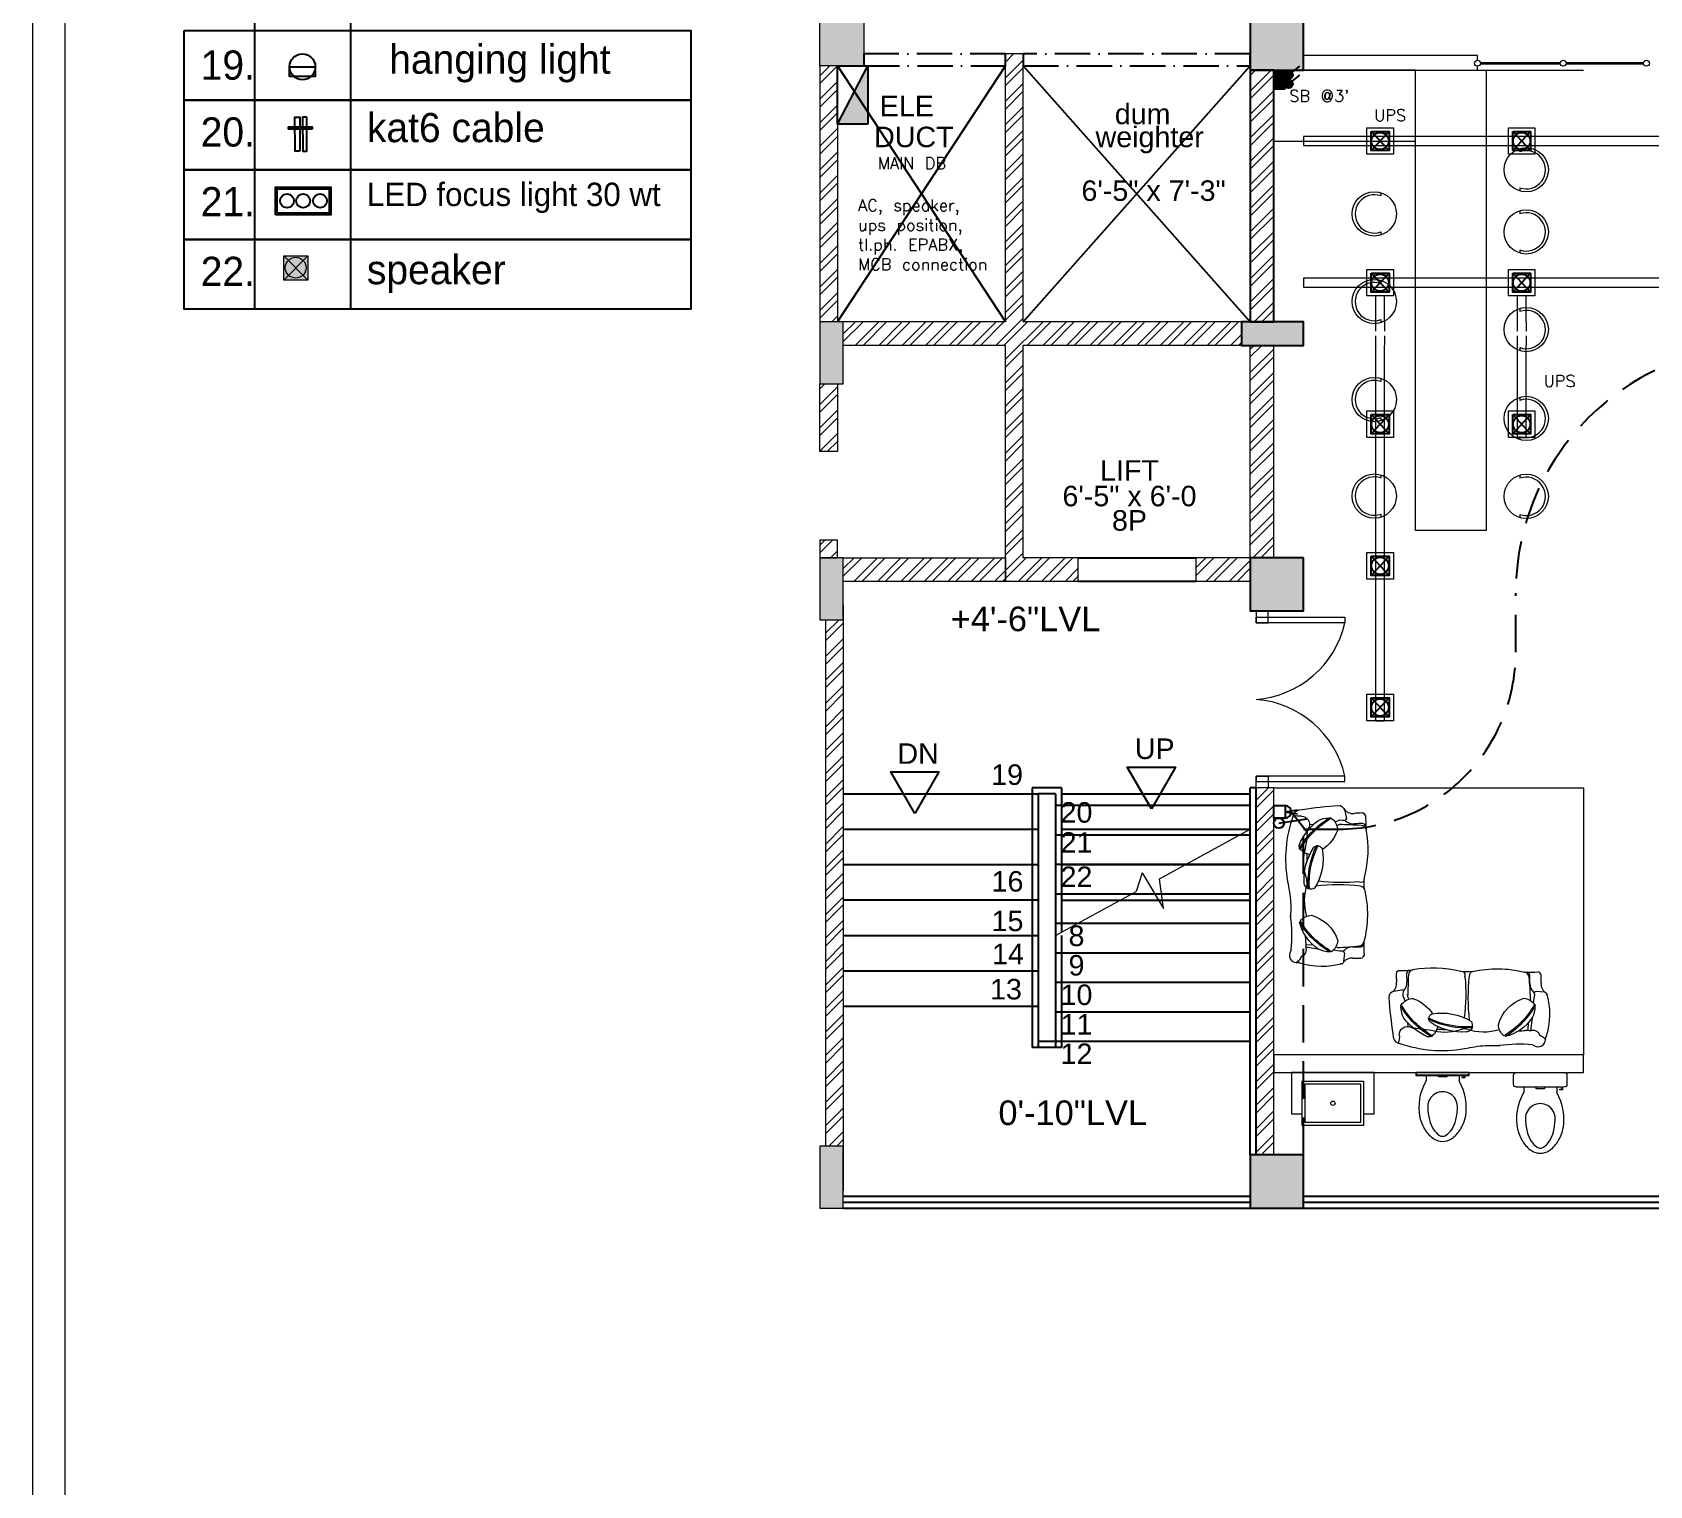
# Model space of a CAD drawing. Header units: inches. Extents: x 111501 to 134888, y 46021 to 52102.
# Drawn here: x 113677 to 114225, y 46540 to 47033 of the extents above; entities that cross this region are included whole.
import ezdxf
from ezdxf.enums import TextEntityAlignment as Align

# ---------------------------------------------------------------- set-up
doc = ezdxf.new("R2010")
doc.units = ezdxf.units.IN
doc.header["$MEASUREMENT"] = 0
for name, pattern in [('ACAD_ISO10W100', [18, 12, -3, 0, -3]), ('DASHED', [19.05, 12.7, -6.35]), ('HIDDEN2', [4.7625, 3.175, -1.5875])]:
    doc.linetypes.add(name, pattern=pattern)
for name, color, linetype in [('10', 1, 'Continuous'), ('D', 251, 'Continuous'), ('electrical layout', 250, 'Continuous'), ('electrical planing', 251, 'Continuous'), ('false ceiling', 5, 'Continuous'), ('H', 9, 'Continuous'), ('RO', 7, 'Continuous'), ('staircase', 6, 'Continuous')]:
    doc.layers.add(name, color=color, linetype=linetype)
for name, color, linetype, lineweight in [('ceiling light', 5, 'Continuous', 5), ('column', 252, 'Continuous', 9), ('DOOR', 1, 'Continuous', 0), ('FURNITURE', 14, 'Continuous', 18), ('SHEET', 7, 'Continuous', 30), ('text1', 7, 'Continuous', 0), ('wall', 7, 'Continuous', 9)]:
    doc.layers.add(name, color=color, linetype=linetype, lineweight=lineweight)
doc.styles.add('A', font='arial.ttf')
doc.styles.get("Standard").update_dxf_attribs({"font": 'txt.shx', "height": 6})
pattern_1 = [(45, (15065.448, 38.135), (-3.97747564, 3.97747564), []), (45, (15068.0994, 38.135), (-3.97747564, 3.97747564), [])]

# ---------------------------------------------------------------- blocks, each defined once
blk = doc.blocks.new('so')
at = {"layer": 'FURNITURE'}
for p, q in [((93752.34, 46905.16), (93752.51, 46906.52)), ((93762.11, 46903.43), (93757.75, 46902.84)), ((93769.43, 46904.14), (93767.18, 46903.8)), ((93769.7, 46908.55), (93770.47, 46908.35)), ((93770.77, 46907.56), (93771.08, 46904.87)), ((93760.52, 46902.13), (93757.93, 46901.98)), ((93768.58, 46902.89), (93768.03, 46902.73)), ((93758.31, 46881.28), (93758.24, 46879.86)), ((93759.31, 46862.37), (93758.99, 46862.39)), ((93760.5, 46861.17), (93759.13, 46861.32)), ((93769.27, 46859.7), (93767.77, 46860.37)), ((93769.29, 46861.22), (93768.4, 46861.65)), ((93753.59, 46857.91), (93753.48, 46858.34)), ((93769.77, 46854.9), (93769.47, 46854.89)), ((93771.08, 46856.49), (93771.61, 46859.22)), ((93776, 46857.32), (93774.86, 46857.39)), ((93777.45, 46857.47), (93777.04, 46857.3)), ((93777.89, 46857.84), (93777.45, 46857.47))]:
    blk.add_line(p, q, dxfattribs=at)
for centre, radius, start, end in [((93763.41, 46883.52), 25.81, 74.1393, 107.6386), ((93752.46, 46904.62), 4.07, 18.4048, 56.0401), ((93754.78, 46907.41), 0.592, 8.8705, 94.0542), ((93780.54, 46879.15), 29.07, 119.8296, 148.5746), ((93770.84, 46890.55), 15.56, 124.1523, 166.0404), ((93780.63, 46879.22), 28.66, 119.184, 149.2689), ((93755.74, 46903.77), 2.22, 335.1345, 74.7005), ((93765.94, 46896.04), 8.32, 88.95, 117.4194), ((93765.76, 46903.7), 0.425, 39.9333, 118.7173), ((93766.29, 46903.99), 0.425, 39.9333, 118.7173), ((93763.54, 46900.06), 5.23, 5.8481, 53.1687), ((93769.92, 46901.55), 2.64, 74.0148, 100.6563), ((93755.09, 46901.83), 2.85, 350.2141, 20.7648), ((93756.37, 46904.5), 12.96, 285.2491, 342.4773), ((93759.97, 46897.06), 5.07, 219.4617, 267.8877), ((93759.56, 46880.94), 2.28, 111.7738, 176.8067), ((93787.71, 46881), 29.07, 175.9325, 205.5687), ((93759.48, 46879.97), 3.18, 64.5085, 103.8842), ((93787.69, 46881.11), 28.66, 175.9605, 206.263), ((93744.39, 46872.73), 19.32, 350.1279, 31.5529), ((93777.5, 46879.99), 20.24, 176.5091, 212.6661), ((93759.92, 46866.36), 5.07, 98.3846, 139.5125), ((93679.26, 46871.47), 79.79, 359.9178, 0.1427), ((93757.39, 46868.51), 1.77, 156.9035, 196.4041), ((93774.12, 46875.91), 20.07, 203.2376, 232.6739), ((93756.02, 46869.34), 0.305, 93.719, 203.897), ((93780.82, 46883.9), 29.07, 210.3996, 239.1446), ((93780.9, 46883.82), 28.66, 209.7053, 239.7902), ((93761.85, 46870.2), 1.77, 219.5642, 259.0648), ((93761.77, 46868.6), 0.305, 212.0713, 322.2493), ((93761.83, 46870.19), 1.77, 275.2559, 334.0143), ((93755.99, 46858.63), 13.37, 20.038, 55.9443), ((93756.27, 46861.23), 2.87, 271.8187, 21.7343), ((93765.91, 46867.27), 8.32, 241.5549, 270.0243), ((93763.43, 46863.29), 5.23, 305.8056, 353.1262), ((93764.3, 46862.3), 4.34, 4.7503, 12.2324), ((93769.85, 46864.16), 4.5, 262.578, 288.7751), ((93755.56, 46853.08), 5.35, 81.4491, 112.1737), ((93766.16, 46859.33), 0.425, 240.2569, 319.041)]:
    blk.add_arc(centre, radius, start, end, dxfattribs=at)
at = {"layer": 'FURNITURE', "extrusion": (0, 0, -1)}
for centre, major_axis, ratio, start_param, end_param in [((93757.64, 46904.17), (-5.13, 2.35), 0.618231, 5.500844, 7.184555), ((93689.39, 46899.23), (-63.77, 0.57), 0.909091, 3.056167, 3.251523), ((93773.54, 46909.47), (-3.31, 0.03), 0.909091, 4.616161, 5.890683), ((93767.88, 46905.84), (-3.36, 0.03), 0.909091, 3.452305, 3.740947), ((93773.87, 46910.2), (-0.08, 7.57), 0.730686, 3.178935, 3.779527), ((93775.94, 46852.61), (-59.28, 0.53), 0.909091, 1.527079, 1.573647), ((93776.15, 46905.08), (-1.62, 0.01), 0.909091, 1.838774, 2.80094), ((93890.94, 46901.04), (-113.36, 2.08), 0.701645, 6.254642, 6.313975), ((93921.13, 46888.07), (-163.89, 1.47), 0.909091, 0.062984, 0.077367), ((93759.67, 46900.91), (-1.84, 0.02), 0.909091, 0.073573, 0.254317), ((93764.63, 46809.88), (-102.4, 0.92), 0.909091, 1.601237, 1.67337), ((93775.86, 46848.78), (-59.28, 0.53), 0.909091, 1.527079, 1.573647), ((93775.75, 46900.71), (-1.84, 0.02), 0.909091, 1.671525, 3.054326), ((93776.07, 46901.25), (-1.62, 0.01), 0.909091, 1.838774, 2.80094), ((93921.96, 46889.1), (164.59, 2.24), 0.332533, 3.039374, 3.24171), ((93769.2, 46973.97), (1.09, 92.29), 0.86194, 3.038922, 3.227555), ((93776.1, 46883.74), (-1.41, 1.06), 0.914805, 2.750316, 4.013629), ((94512.72, 46901.52), (761.68, 30.39), 0.237765, 3.06991, 3.193225), ((93776.06, 46879.38), (1.82, 0.64), 0.643947, 4.915204, 6.007097), ((93640.53, 46875.47), (-138.39, 7.62), 0.514907, 2.983139, 3.210922), ((93925.72, 46873.33), (-167.53, 1.5), 0.909091, 6.258896, 6.277374), ((93724.36, 46862.32), (24.04, 24.18), 1, 0.556107, 0.764052), ((93760.41, 46863.29), (-1.84, 0.02), 0.909091, 5.638899, 6.209604), ((93745.95, 47451.69), (-649.87, 5.82), 0.909091, 4.657058, 4.668338), ((93768.59, 46858.41), (-3.26, 0.03), 0.909091, 1.877441, 2.006467), ((93773.86, 46857.98), (-3.31, 0.03), 0.909091, 0.681701, 1.699089), ((93768.37, 46858.41), (-3.36, 0.03), 0.909091, 2.622382, 2.862945), ((93779.28, 46914.66), (-59.28, 0.53), 0.909091, 4.741604, 4.788172), ((93776.49, 46863.15), (-1.84, 0.02), 0.909091, 3.260925, 4.643725), ((93776.7, 46862.24), (-1.62, 0.01), 0.909091, 3.51431, 4.476477), ((93891.41, 46855.42), (-113.27, 4.67), 0.710878, 6.259211, 6.318545), ((93758.3, 46860.31), (4.57, 2.7), 0.675931, 2.302953, 3.269293), ((93792.92, 47096.89), (35.25, 240.83), 0.806916, 3.083864, 3.147073), ((93768.83, 46856.9), (-2.29, 0.02), 0.909091, 3.32703, 4.655766), ((93773.74, 46854.45), (-3.31, 0.03), 0.909091, 0.424568, 1.699089), ((93779.16, 46911.13), (-59.28, 0.53), 0.909091, 4.741604, 4.788172), ((93776.58, 46858.71), (-1.62, 0.01), 0.909091, 3.51431, 4.476477)]:
    blk.add_ellipse(centre, major_axis=major_axis, ratio=ratio, start_param=start_param, end_param=end_param, dxfattribs=at)
at = {"layer": 'FURNITURE'}
for centre, major_axis, ratio, start_param, end_param in [((93640.44, 46884.08), (138.21, 10.34), 0.51003, 6.125714, 6.37511), ((93806.28, 46882.06), (28.59, 1.59), 0.753441, 3.013769, 3.201526), ((93774.94, 46873.78), (12.53, 12.6), 1, 2.00439, 2.558399), ((93770.96, 46788.62), (-3.01, 92.25), 0.86194, 6.180515, 6.356807)]:
    blk.add_ellipse(centre, major_axis=major_axis, ratio=ratio, start_param=start_param, end_param=end_param, dxfattribs=at)
blk.add_open_spline([(93751.68, 46880.48), (93752.13, 46882.86), (93752.89, 46886.84), (93752.75, 46890.88), (93752.7, 46892.51)], degree=3, knots=[0, 0, 0, 0, 10.027834, 16.763705, 16.763705, 16.763705, 16.763705], dxfattribs=at)
blk = doc.blocks.new('A$C2699740B')
at = {"layer": 'FURNITURE'}
for p, q in [((1, 17.05), (1, 1)), ((1, 14.62), (2.86, 14.62)), ((1, 3.43), (2.86, 3.43))]:
    blk.add_line(p, q, dxfattribs=at)
at = {"layer": 'FURNITURE', "linetype": 'Continuous'}
for p, q in [((1, 10.45), (1.54, 10.45)), ((1.54, 7.61), (1, 7.61)), ((1.54, 10.45), (1.54, 7.61))]:
    blk.add_line(p, q, dxfattribs=at)
at = {"layer": 'FURNITURE'}
blk.add_lwpolyline([(0, 0), (1.02, 0), (1.02, 18.06), (0, 18.06)], close=True, dxfattribs=at)
at = {"layer": 'FURNITURE', "linetype": 'Continuous'}
for points in [[(1.53, 16.58), (1, 16.58), (1, 16.35), (1.53, 16.35)], [(1.53, 16.58), (1.87, 16.58), (1.87, 15.63), (1.65, 15.63)], [(1.53, 16.26), (1.53, 16.35)]]:
    blk.add_lwpolyline(points, dxfattribs=at)
blk.add_arc((-0.37, 15.59), 2.01, 0.8881, 19.3392, dxfattribs=at)
at = {"layer": 'FURNITURE', "extrusion": (0, 0, -1)}
for centre, start_param, end_param in [((0, 17.05), 2.356194, 3.926991), ((0, 1), 3.926991, 5.497787)]:
    blk.add_ellipse(centre, major_axis=(-0.709, -0.709), ratio=1, start_param=start_param, end_param=end_param, dxfattribs=at)
at = {"layer": 'FURNITURE'}
for centre, major_axis, start_param, end_param in [((11.95, -1.19), (-12.9, -12.9), 3.740911, 4.44905), ((11.62, 2.43), (10.46, -10.46), 1.79758, 2.102858), ((11.6, 9.03), (3.56, -3.56), 2.356179, 5.497772), ((11.6, -4), (-12.77, -12.77), 3.673654, 3.926975), ((13.26, 2.43), (-8.08, -8.08), 3.368376, 3.673654), ((15.79, 6.48), (4.7, -4.7), 1.370664, 1.797579), ((14.16, 6.48), (7.07, -7.07), 1.370664, 1.797579), ((18, 9.03), (3.81, -3.81), 0.785384, 1.370663), ((13.26, 15.63), (-8.08, -8.08), 1.038704, 1.343982), ((15.79, 11.57), (-4.7, -4.7), 1.343983, 1.770898), ((14.16, 11.57), (7.07, -7.07), -0.226814, 0.200102), ((19.64, 9.03), (-1.44, -1.44), 2.35618, 2.941459), ((19.64, 9.03), (-1.44, -1.44), 1.7709, 2.356179), ((18, 9.03), (-3.81, -3.81), 1.770899, 2.356178), ((11.91, 19.01), (12.74, -12.74), -1.31209, -0.594747), ((11.6, 22.05), (12.77, -12.77), -0.785413, -0.532092), ((11.62, 15.63), (-10.46, -10.46), 1.038704, 1.343982)]:
    blk.add_ellipse(centre, major_axis=major_axis, ratio=1, start_param=start_param, end_param=end_param, dxfattribs=at)
blk = doc.blocks.new('fgfdg')
at = {"layer": 'FURNITURE'}
for points in [[(9958.2, 25320.5), (9961.82, 25320.5), (9961.82, 25334.5), (9933.82, 25334.5), (9933.82, 25320.5), (9937.44, 25320.5)], [(9937.44, 25316.5), (9937.44, 25331.56), (9958.2, 25331.56), (9958.2, 25316.5), (9937.44, 25316.5), (9937.44, 25316.5)]]:
    blk.add_lwpolyline(points, dxfattribs=at)
blk.add_lwpolyline([(9938.44, 25317.5), (9938.44, 25330.56), (9957.2, 25330.56), (9957.2, 25317.5), (9938.44, 25317.5)], close=True, dxfattribs=at)
blk.add_circle((9947.82, 25324.03), 0.75, dxfattribs=at)
blk = doc.blocks.new('EWC')
at = {"layer": 'FURNITURE'}
for p, q in [((120.336, 285.853), (120.336, 285.929)), ((120.361, 285.954), (120.763, 285.954)), ((120.788, 285.929), (120.788, 285.853)), ((120.763, 285.828), (120.361, 285.828)), ((120.422, 285.828), (120.422, 285.782)), ((120.702, 285.828), (120.702, 285.782))]:
    blk.add_line(p, q, dxfattribs=at)
at = {"layer": 'FURNITURE', "linetype": 'ByBlock'}
blk.add_line((120.367, 285.954), (120.757, 285.954), dxfattribs=at)
at = {"layer": 'FURNITURE', "linetype": 'Continuous'}
for p, q in [((120.527, 285.815), (120.527, 285.828)), ((120.597, 285.815), (120.527, 285.815)), ((120.597, 285.828), (120.597, 285.815))]:
    blk.add_line(p, q, dxfattribs=at)
for points in [[(120.751, 285.815), (120.751, 285.807), (120.727, 285.807), (120.727, 285.812)], [(120.743, 285.815), (120.745, 285.815)], [(120.751, 285.815), (120.751, 285.828), (120.745, 285.828), (120.745, 285.815)]]:
    blk.add_lwpolyline(points, dxfattribs=at)
blk.add_arc((120.726, 285.862), 0.0503, 270.8881, 289.3392, dxfattribs=at)
at = {"layer": 'FURNITURE', "extrusion": (0, 0, -1)}
for centre, major_axis, start_param, end_param in [((120.361, 285.929), (-0.0177, -0.0177), 0.785398, 2.356194), ((120.361, 285.853), (-0.0177, 0.0177), 3.926991, 5.497787), ((120.763, 285.929), (-0.0177, -0.0177), 2.356194, 3.926991), ((120.763, 285.853), (-0.0177, 0.0177), 2.356194, 3.926991)]:
    blk.add_ellipse(centre, major_axis=major_axis, ratio=1, start_param=start_param, end_param=end_param, dxfattribs=at)
at = {"layer": 'FURNITURE'}
for centre, major_axis, start_param, end_param in [((120.811, 285.555), (-0.319, -0.319), -1.31209, -0.594747), ((120.307, 285.555), (-0.322, 0.322), 3.740911, 4.44905), ((120.562, 285.563), (-0.0891, -0.0891), 2.356179, 5.497772), ((120.727, 285.563), (-0.261, 0.261), 1.038704, 1.343982), ((120.888, 285.563), (-0.319, -0.319), -0.785413, -0.532092), ((120.727, 285.522), (-0.202, 0.202), 1.038704, 1.343982), ((120.397, 285.522), (-0.202, 0.202), 3.368376, 3.673654), ((120.236, 285.563), (-0.319, 0.319), 3.673654, 3.926975), ((120.397, 285.563), (-0.261, -0.261), 1.79758, 2.102858), ((120.626, 285.499), (-0.177, -0.177), -0.226814, 0.200102), ((120.626, 285.458), (-0.117, 0.117), 1.343983, 1.770898), ((120.562, 285.362), (-0.036, 0.036), 1.7709, 2.356179), ((120.562, 285.362), (-0.036, 0.036), 2.35618, 2.941459), ((120.498, 285.458), (-0.117, -0.117), 1.370664, 1.797579), ((120.498, 285.499), (-0.177, -0.177), 1.370664, 1.797579), ((120.562, 285.403), (-0.0954, 0.0954), 1.770899, 2.356178), ((120.562, 285.403), (-0.0954, -0.0954), 0.785384, 1.370663)]:
    blk.add_ellipse(centre, major_axis=major_axis, ratio=1, start_param=start_param, end_param=end_param, dxfattribs=at)
blk = doc.blocks.new('dgh')
at = {"layer": 'electrical planing', "linetype": 'ByBlock'}
h = blk.add_hatch(color=36, dxfattribs=at)
h.set_gradient(color1=(121, 78, 22), color2=(227, 174, 104), one_color=1, tint=0.65, name='SPHERICAL')
h.paths.add_polyline_path([(-72.26, 1878.91, -1), (-72.26, 1875.82, -1)])
h = blk.add_hatch(color=36, dxfattribs=at)
h.set_gradient(color1=(121, 78, 22), color2=(227, 174, 104), one_color=1, tint=0.65, name='SPHERICAL')
h.paths.add_polyline_path([(-68.91, 1878.91, -1), (-68.91, 1875.82, -1)])
h = blk.add_hatch(color=36, dxfattribs=at)
h.set_gradient(color1=(121, 78, 22), color2=(227, 174, 104), one_color=1, tint=0.65, name='CYLINDER')
h.paths.add_polyline_path([(-74.07, 1871.89), (-74.07, 1875.82), (-66.95, 1875.82), (-66.95, 1871.89)])
at = {"layer": 'electrical planing', "color": 7, "linetype": 'ByBlock'}
for p, q in [((-72.26, 1877.37), (-75.59, 1881.54)), ((-68.91, 1877.37), (-72.24, 1881.54))]:
    blk.add_line(p, q, dxfattribs=at)
blk.add_lwpolyline([(-74.07, 1871.89), (-74.07, 1875.82), (-66.95, 1875.82), (-66.95, 1871.89)], close=True, dxfattribs=at)
for centre in [(-72.26, 1877.37), (-68.91, 1877.37)]:
    blk.add_circle(centre, 1.55, dxfattribs=at)
blk = doc.blocks.new('15 amp')
at = {"color": 6}
for q in [(24132.99, 4855.15), (24133.82, 4855.15)]:
    blk.add_line((24133.41, 4852.4), q, dxfattribs=at)
blk.add_lwpolyline([(24132.02, 4852.4), (24134.79, 4852.4), (24134.79, 4849.94), (24132.02, 4849.94)], close=True, dxfattribs=at)
blk.add_arc((24133.41, 4852.4), 1.38, 0, 180, dxfattribs=at)
blk = doc.blocks.new('kat b cable')
at = {"color": 6}
for points in [[(24134.78, 4883.35), (24132.88, 4883.35), (24132.88, 4883.52), (24134.78, 4883.52)], [(24133.78, 4881.56), (24133.4, 4881.56), (24133.39, 4884.31), (24133.77, 4884.31)], [(24134.34, 4884.29), (24134, 4884.29), (24134.01, 4881.56), (24134.35, 4881.56)]]:
    blk.add_lwpolyline(points, close=True, dxfattribs=at)
blk = doc.blocks.new('speaker')
at = {"layer": 'ceiling light'}
h = blk.add_hatch(color=97, dxfattribs=at)
h.set_gradient(color1=(46, 142, 62), one_color=1, tint=1, name='CURVED')
h.paths.add_polyline_path([(24133.57, 5017.97), (24134.22, 5018.64), (24130.77, 5018.64), (24131.41, 5017.99, -0.41885)])
h = blk.add_hatch(color=97, dxfattribs=at)
h.set_gradient(color1=(46, 142, 62), rotation=90, one_color=1, tint=1, name='INVCURVED')
h.paths.add_polyline_path([(24130.77, 5015.11), (24131.45, 5015.8, -0.210258), (24130.96, 5016.92, -0.199678), (24131.41, 5017.99), (24130.77, 5018.64)])
h = blk.add_hatch(color=233, dxfattribs=at)
h.set_gradient(color1=(219, 123, 161), one_color=1, tint=1, name='SPHERICAL')
h.paths.add_polyline_path([(24133.57, 5017.97, 0.41885), (24131.41, 5017.99), (24132.5, 5016.87)])
h.paths.add_polyline_path([(24131.45, 5015.8), (24132.5, 5016.87), (24131.41, 5017.99, 0.199678), (24130.96, 5016.92, 0.210258)])
h.paths.add_polyline_path([(24132.5, 5016.87), (24133.52, 5015.82, 0.204601), (24133.99, 5016.92, 0.194044), (24133.57, 5017.97)])
h.paths.add_polyline_path([(24133.52, 5015.82), (24132.5, 5016.87), (24131.45, 5015.8, 0.395179)])
h = blk.add_hatch(color=97, dxfattribs=at)
h.set_gradient(color1=(46, 142, 62), rotation=90, one_color=1, tint=1, name='INVCURVED')
h.paths.add_polyline_path([(24134.22, 5018.64), (24133.57, 5017.97, -0.194044), (24133.99, 5016.92, -0.204601), (24133.52, 5015.82), (24134.22, 5015.11)])
h = blk.add_hatch(color=97, dxfattribs=at)
h.set_gradient(color1=(46, 142, 62), one_color=1, tint=1, name='INVCURVED')
h.paths.add_polyline_path([(24134.22, 5015.11), (24133.52, 5015.82, -0.395179), (24131.45, 5015.8), (24130.77, 5015.11)])
at = {"layer": 'ceiling light', "color": 7}
for p, q in [((24130.77, 5018.64), (24134.22, 5015.11)), ((24134.22, 5018.64), (24130.77, 5015.11))]:
    blk.add_line(p, q, dxfattribs=at)
blk.add_lwpolyline([(24130.77, 5018.64), (24134.22, 5018.64), (24134.22, 5015.11), (24130.77, 5015.11)], close=True, dxfattribs=at)
blk.add_circle((24132.47, 5016.92), 1.51, dxfattribs=at)

msp = doc.modelspace()

# ---------------------------------------------------------------- hatches: boundary and pattern name
at = {"layer": 'column'}
h = msp.add_hatch(color=256, dxfattribs=at)
h.paths.add_polyline_path([(113943.75, 47032.79), (113943.75, 47021.79), (113954.75, 47021.79), (113954.75, 47032.79)])
h.paths.add_polyline_path([(113954.75, 47032.79), (113954.75, 47036.79), (113943.75, 47036.79), (113943.75, 47032.79)])
h.paths.add_polyline_path([(113954.75, 47021.79), (113958.75, 47021.79), (113958.75, 47032.79), (113954.75, 47032.79)])
h.paths.add_polyline_path([(113958.75, 47036.79), (113954.75, 47036.79), (113954.75, 47032.79), (113958.75, 47032.79)])
h = msp.add_hatch(color=256, dxfattribs=at)
h.paths.add_polyline_path([(114107.75, 47038.24), (114089.75, 47038.24), (114089.75, 47020.24), (114107.75, 47020.24)])
h.paths.add_polyline_path([(114086.75, 46926.95), (114107.75, 46926.95), (114107.75, 46934.95), (114086.75, 46934.95)])
h.paths.add_polyline_path([(114107.75, 46854.95), (114089.75, 46854.95), (114089.75, 46836.95), (114107.75, 46836.95)])
h = msp.add_hatch(color=256, dxfattribs=at)
h.paths.add_polyline_path([(113943.75, 46934.95), (113943.75, 46913.95), (113951.75, 46913.95), (113951.75, 46934.95)])
h.paths.add_polyline_path([(113943.75, 46854.95), (113943.75, 46833.95), (113951.75, 46833.95), (113951.75, 46854.95)])
for points in [[(113943.75, 46655.52), (113943.75, 46634.52), (113951.75, 46634.52), (113951.75, 46655.52)], [(114107.75, 46652.52), (114089.75, 46652.52), (114089.75, 46634.52), (114107.75, 46634.52)]]:
    msp.add_hatch(color=256, dxfattribs=at).paths.add_polyline_path(points)
at = {"layer": 'electrical planing', "ltscale": 7}
msp.add_hatch(color=6, dxfattribs=at).paths.add_polyline_path([(113960.05, 47001.99), (113960.05, 47021.74), (113949.75, 47001.99)])
at = {"layer": 'wall', "lineweight": 5}
h = msp.add_hatch(dxfattribs=at)
h.set_pattern_fill('ANSI32', color=256, scale=15, style=0)
h.set_pattern_definition(pattern_1)
h.paths.add_polyline_path([(114006.75, 46926.95), (114006.75, 46846.95), (114031.25, 46846.95), (114031.25, 46854.95), (114012.75, 46854.95), (114012.75, 46926.95), (114086.75, 46926.95), (114086.75, 46934.95), (114012.75, 46934.95), (114012.75, 47025.74), (114006.75, 47025.74), (114006.75, 46934.95), (113951.75, 46934.95), (113951.75, 46926.95)])
h = msp.add_hatch(dxfattribs=at)
h.set_pattern_fill('ANSI32', color=256, scale=15, style=0)
h.set_pattern_definition(pattern_1)
h.paths.add_polyline_path([(113943.75, 47021.74), (113949.75, 47021.74), (113949.75, 46934.95), (113943.75, 46934.95)])
h = msp.add_hatch(dxfattribs=at)
h.set_pattern_fill('ANSI32', color=256, scale=15, style=0)
h.set_pattern_definition(pattern_1)
h.paths.add_polyline_path([(114089.75, 47020.24), (114089.75, 46934.95), (114097.75, 46934.95), (114097.75, 47020.24)])
h = msp.add_hatch(dxfattribs=at)
h.set_pattern_fill('ANSI32', color=256, scale=15, style=0)
h.set_pattern_definition(pattern_1)
h.paths.add_polyline_path([(114089.75, 46854.95), (114097.75, 46854.95), (114097.75, 46926.95), (114089.75, 46926.95)])
h = msp.add_hatch(dxfattribs=at)
h.set_pattern_fill('ANSI32', color=256, scale=15, style=0)
h.set_pattern_definition(pattern_1)
h.paths.add_polyline_path([(113943.75, 46890.95), (113949.75, 46890.95), (113949.75, 46913.95), (113943.75, 46913.95)])
h = msp.add_hatch(dxfattribs=at)
h.set_pattern_fill('ANSI32', color=256, scale=15, style=0)
h.set_pattern_definition(pattern_1)
h.paths.add_polyline_path([(113943.75, 46860.95), (113943.75, 46854.95), (113949.75, 46854.95), (113949.75, 46860.95)])
h = msp.add_hatch(dxfattribs=at)
h.set_pattern_fill('ANSI32', color=256, scale=15, style=0)
h.set_pattern_definition(pattern_1)
h.paths.add_polyline_path([(113951.75, 46846.95), (114006.75, 46846.95), (114006.75, 46854.95), (113951.75, 46854.95)])
h = msp.add_hatch(dxfattribs=at)
h.set_pattern_fill('ANSI32', color=256, scale=15, style=0)
h.set_pattern_definition(pattern_1)
h.paths.add_polyline_path([(114071.25, 46846.95), (114089.75, 46846.95), (114089.75, 46854.95), (114071.25, 46854.95)])
h = msp.add_hatch(dxfattribs=at)
h.set_pattern_fill('ANSI32', color=256, scale=15, style=0)
h.set_pattern_definition(pattern_1)
h.paths.add_polyline_path([(113951.75, 46655.52), (113951.75, 46833.95), (113945.75, 46833.95), (113945.75, 46655.52), (113951.75, 46655.52)])
h = msp.add_hatch(dxfattribs=at)
h.set_pattern_fill('ANSI32', color=256, scale=15, style=0)
h.set_pattern_definition([(45, (15904.4557, 38.135), (-3.97747564, 3.97747564), []), (45, (15907.1073, 38.135), (-3.97747564, 3.97747564), [])])
h.paths.add_polyline_path([(114091.75, 46776.95), (114097.75, 46776.95), (114097.75, 46770.95), (114097.75, 46766.7), (114097.75, 46765.23, 0.072171), (114097.75, 46764.73), (114097.75, 46686.52), (114097.75, 46680.52), (114097.75, 46652.52), (114091.75, 46652.52)])

# ---------------------------------------------------------------- linework, layer by layer
at = {"lineweight": 5}
msp.add_lwpolyline([(114091.75, 46652.52), (114097.75, 46652.52), (114097.75, 46776.95), (114091.75, 46776.95)], close=True, dxfattribs=at)
at = {"layer": '10', "linetype": 'Continuous'}
for p, q in [((114089.75, 47020.24), (114089.75, 46934.95)), ((114025.7, 46776.97), (114015.81, 46776.97)), ((114023.7, 46774.97), (114017.81, 46774.97))]:
    msp.add_line(p, q, dxfattribs=at)
for points in [[(114056.21, 46769.85), (114048.04, 46784.01), (114064.39, 46784.01)], [(113975.99, 46768.22), (113967.82, 46782.38), (113984.17, 46782.38)]]:
    msp.add_lwpolyline(points, close=True, dxfattribs=at)
at = {"layer": 'column'}
msp.add_line((114089.75, 46776.95), (114089.75, 46774.95), dxfattribs=at)
for points in [[(113943.75, 47036.74), (113958.75, 47036.74), (113958.75, 47021.74), (113943.75, 47021.74)], [(113951.75, 46913.95), (113951.75, 46934.95), (113943.75, 46934.95), (113943.75, 46913.95)], [(113951.75, 46833.95), (113951.75, 46854.95), (113943.75, 46854.95), (113943.75, 46833.95)], [(113951.75, 46634.52), (113951.75, 46655.52), (113943.75, 46655.52), (113943.75, 46634.52)]]:
    msp.add_lwpolyline(points, close=True, dxfattribs=at)
at = {"layer": 'DOOR', "linetype": 'Continuous'}
for p, q in [((114058.93, 46746.17), (114089.75, 46762.97)), ((114053.06, 46748.15), (114050.99, 46741.84)), ((114053.06, 46748.15), (114060.3, 46736.06)), ((114060.3, 46736.06), (114058.93, 46746.17)), ((114023.7, 46726.97), (114050.99, 46741.84))]:
    msp.add_line(p, q, dxfattribs=at)
at = {"layer": 'DOOR', "color": 5, "linetype": 'Continuous', "lineweight": 0, "elevation": 0.11}
for points in [[(114091.77, 46836.94), (114091.77, 46832.94), (114095.77, 46832.94), (114095.77, 46836.94)], [(114091.77, 46832.94), (114091.77, 46834.79), (114121.81, 46834.79), (114121.81, 46832.94)]]:
    msp.add_lwpolyline(points, close=True, dxfattribs=at)
at = {"layer": 'DOOR', "color": 5, "linetype": 'Continuous', "lineweight": 0}
for points in [[(114091.75, 46780.95), (114091.75, 46779.1), (114121.8, 46779.1), (114121.8, 46780.95)], [(114091.75, 46776.95), (114091.75, 46780.95), (114095.75, 46780.95), (114095.75, 46776.95)]]:
    msp.add_lwpolyline(points, close=True, dxfattribs=at)
for centre, start, end in [((114089.16, 46840.32, 0.17), 274.4624, 347.2652), ((114089.14, 46773.57, 0.06), 12.7357, 85.5216)]:
    msp.add_arc(centre, 33.48, start, end, dxfattribs=at)
at = {"layer": 'electrical layout'}
for p, q in [((114130.72, 46999.49), (114136.79, 46992.99)), ((114136.79, 46999.49), (114130.72, 46992.99)), ((114178.72, 46999.49), (114184.79, 46992.99)), ((114184.79, 46999.49), (114178.72, 46992.99)), ((114130.72, 46951.49), (114136.79, 46944.99)), ((114136.79, 46951.49), (114130.72, 46944.99)), ((114178.72, 46951.49), (114184.79, 46944.99)), ((114184.79, 46951.49), (114178.72, 46944.99)), ((114130.72, 46903.49), (114136.79, 46896.99)), ((114136.79, 46903.49), (114130.72, 46896.99)), ((114178.72, 46903.49), (114184.79, 46896.99)), ((114184.79, 46903.49), (114178.72, 46896.99)), ((114130.72, 46855.49), (114136.79, 46848.99)), ((114136.79, 46855.49), (114130.72, 46848.99)), ((114130.72, 46807.49), (114136.79, 46800.99)), ((114136.79, 46807.49), (114130.72, 46800.99))]:
    msp.add_line(p, q, dxfattribs=at)
for points in [[(114130.72, 46999.49), (114136.79, 46999.49), (114136.79, 46992.99), (114130.72, 46992.99)], [(114130.72, 46999.49), (114136.79, 46999.49), (114136.79, 46992.99), (114130.72, 46992.99)], [(114130.72, 46999.49), (114136.79, 46999.49), (114136.79, 46992.99), (114130.72, 46992.99)], [(114178.72, 46999.49), (114184.79, 46999.49), (114184.79, 46992.99), (114178.72, 46992.99)], [(114178.72, 46999.49), (114184.79, 46999.49), (114184.79, 46992.99), (114178.72, 46992.99)], [(114178.72, 46999.49), (114184.79, 46999.49), (114184.79, 46992.99), (114178.72, 46992.99)], [(114130.72, 46951.49), (114136.79, 46951.49), (114136.79, 46944.99), (114130.72, 46944.99)], [(114130.72, 46951.49), (114136.79, 46951.49), (114136.79, 46944.99), (114130.72, 46944.99)], [(114130.72, 46951.49), (114136.79, 46951.49), (114136.79, 46944.99), (114130.72, 46944.99)], [(114178.72, 46951.49), (114184.79, 46951.49), (114184.79, 46944.99), (114178.72, 46944.99)], [(114178.72, 46951.49), (114184.79, 46951.49), (114184.79, 46944.99), (114178.72, 46944.99)], [(114178.72, 46951.49), (114184.79, 46951.49), (114184.79, 46944.99), (114178.72, 46944.99)], [(114130.72, 46903.49), (114136.79, 46903.49), (114136.79, 46896.99), (114130.72, 46896.99)], [(114130.72, 46903.49), (114136.79, 46903.49), (114136.79, 46896.99), (114130.72, 46896.99)], [(114130.72, 46903.49), (114136.79, 46903.49), (114136.79, 46896.99), (114130.72, 46896.99)], [(114178.72, 46903.49), (114184.79, 46903.49), (114184.79, 46896.99), (114178.72, 46896.99)], [(114178.72, 46903.49), (114184.79, 46903.49), (114184.79, 46896.99), (114178.72, 46896.99)], [(114178.72, 46903.49), (114184.79, 46903.49), (114184.79, 46896.99), (114178.72, 46896.99)], [(114130.72, 46855.49), (114136.79, 46855.49), (114136.79, 46848.99), (114130.72, 46848.99)], [(114130.72, 46855.49), (114136.79, 46855.49), (114136.79, 46848.99), (114130.72, 46848.99)], [(114130.72, 46855.49), (114136.79, 46855.49), (114136.79, 46848.99), (114130.72, 46848.99)], [(114130.72, 46807.49), (114136.79, 46807.49), (114136.79, 46800.99), (114130.72, 46800.99)], [(114130.72, 46807.49), (114136.79, 46807.49), (114136.79, 46800.99), (114130.72, 46800.99)], [(114130.72, 46807.49), (114136.79, 46807.49), (114136.79, 46800.99), (114130.72, 46800.99)]]:
    msp.add_lwpolyline(points, close=True, dxfattribs=at)
for centre in [(114133.75, 46996.24), (114133.75, 46996.24), (114133.75, 46996.24), (114181.75, 46996.24), (114181.75, 46996.24), (114181.75, 46996.24), (114133.75, 46948.24), (114133.75, 46948.24), (114133.75, 46948.24), (114181.75, 46948.24), (114181.75, 46948.24), (114181.75, 46948.24), (114133.75, 46900.24), (114133.75, 46900.24), (114133.75, 46900.24), (114181.75, 46900.24), (114181.75, 46900.24), (114181.75, 46900.24), (114133.75, 46852.24), (114133.75, 46852.24), (114133.75, 46852.24), (114133.75, 46804.24), (114133.75, 46804.24), (114133.75, 46804.24)]:
    msp.add_circle(centre, 2.92, dxfattribs=at)
at = {"layer": 'electrical planing'}
msp.add_line((113949.75, 47001.99), (113960.05, 47021.74), dxfattribs=at)
at = {"layer": 'electrical planing', "color": 6, "ltscale": 0.5}
msp.add_line((114099.46, 46764.98), (114108.86, 46766.42), dxfattribs=at)
at = {"layer": 'electrical planing', "color": 6}
msp.add_line((114103.78, 46768.59), (114108.71, 46762.41), dxfattribs=at)
at = {"layer": 'electrical planing', "color": 7}
for points in [[(113752.18, 47478.51), (113784.6, 47478.51), (113784.6, 46939.19), (113752.18, 46939.19)], [(113728.29, 47033.68), (113900.07, 47033.68), (113900.07, 47010.06), (113728.29, 47010.06)], [(113728.29, 47010.06), (113900.07, 47010.06), (113900.07, 46986.44), (113728.29, 46986.44)], [(113728.29, 46986.44), (113900.07, 46986.44), (113900.07, 46962.81), (113728.29, 46962.81)], [(113759.19, 46971.24), (113759.19, 46980.65), (113778.02, 46980.65), (113778.02, 46971.24)], [(113759.78, 46971.83), (113759.78, 46980.06), (113777.43, 46980.06), (113777.43, 46971.83)], [(113728.29, 46962.81), (113900.07, 46962.81), (113900.07, 46939.19), (113728.29, 46939.19)]]:
    msp.add_lwpolyline(points, close=True, dxfattribs=at)
at = {"layer": 'electrical planing', "color": 140}
msp.add_lwpolyline([(113763.96, 47021.4), (113772.65, 47021.4), (113772.65, 47018.12), (113763.96, 47018.12)], close=True, dxfattribs=at)
at = {"layer": 'electrical planing', "color": 7, "linetype": 'ByBlock'}
msp.add_lwpolyline([(113960.05, 47001.99), (113949.75, 47001.99), (113949.75, 47021.74), (113960.05, 47021.74)], close=True, dxfattribs=at)
at = {"layer": 'electrical planing', "color": 140}
msp.add_circle((113768.33, 47021.4), 4.37, dxfattribs=at)
at = {"layer": 'electrical planing', "color": 7}
for centre in [(113763.12, 46975.94), (113768.6, 46975.94), (113774.32, 46975.94)]:
    msp.add_circle(centre, 2.35, dxfattribs=at)
at = {"layer": 'electrical planing', "color": 6, "ltscale": 0.5}
msp.add_circle((114099.46, 46764.98), 1.72, dxfattribs=at)
at = {"layer": 'false ceiling', "linetype": 'HIDDEN2', "lineweight": 5}
for p, q in [((114132.25, 46934.95), (114132.25, 46926.95)), ((114135.25, 46934.95), (114135.25, 46926.95)), ((114180.25, 46934.95), (114180.25, 46926.95)), ((114183.25, 46934.95), (114183.25, 46926.95))]:
    msp.add_line(p, q, dxfattribs=at)
at = {"layer": 'false ceiling', "lineweight": 5}
for points in [[(114330.25, 46994.74), (114330.25, 46997.74), (114107.75, 46997.74), (114107.75, 46994.74)], [(114129.25, 47000.74), (114138.25, 47000.74), (114138.25, 46991.74), (114129.25, 46991.74)], [(114177.25, 47000.74), (114186.25, 47000.74), (114186.25, 46991.74), (114177.25, 46991.74)], [(114129.25, 46952.74), (114138.25, 46952.74), (114138.25, 46943.74), (114129.25, 46943.74)], [(114177.25, 46952.74), (114186.25, 46952.74), (114186.25, 46943.74), (114177.25, 46943.74)], [(114330.25, 46946.74), (114330.25, 46949.74), (114107.75, 46949.74), (114107.75, 46946.74)], [(114129.25, 46904.74), (114138.25, 46904.74), (114138.25, 46895.74), (114129.25, 46895.74)], [(114177.25, 46904.74), (114186.25, 46904.74), (114186.25, 46895.74), (114177.25, 46895.74)], [(114129.25, 46856.74), (114138.25, 46856.74), (114138.25, 46847.74), (114129.25, 46847.74)], [(114129.25, 46808.74), (114138.25, 46808.74), (114138.25, 46799.74), (114129.25, 46799.74)]]:
    msp.add_lwpolyline(points, close=True, dxfattribs=at)
for points in [[(114135.25, 46934.95), (114135.25, 46943.74), (114132.25, 46943.74), (114132.25, 46934.95)], [(114183.25, 46934.95), (114183.25, 46943.74), (114180.25, 46943.74), (114180.25, 46934.95)], [(114132.25, 46926.95), (114132.25, 46799.74), (114135.25, 46799.74), (114135.25, 46926.95)], [(114180.25, 46926.95), (114180.25, 46895.74), (114183.25, 46895.74), (114183.25, 46926.95)]]:
    msp.add_lwpolyline(points, dxfattribs=at)
at = {"layer": 'FURNITURE', "lineweight": 5}
msp.add_line((114107.75, 47020.24), (114202.75, 47020.24), dxfattribs=at)
at = {"layer": 'FURNITURE', "lineweight": 0}
for p, q in [((114167.77, 47022.85), (114194.87, 47022.85)), ((114167.77, 47022.35), (114194.87, 47022.35)), ((114196.81, 47022.85), (114223.08, 47022.85)), ((114196.81, 47022.35), (114223.08, 47022.35)), ((114181.09, 46993.66), (114181.1, 46992.61)), ((114181.12, 46980.38), (114181.12, 46979.33)), ((114134.02, 46978.69), (114134.01, 46977.64)), ((114181.09, 46972.59), (114181.1, 46971.53)), ((114133.99, 46965.41), (114133.99, 46964.36)), ((114181.12, 46959.31), (114181.12, 46958.25)), ((114134.02, 46948.97), (114134.01, 46947.92)), ((114181.09, 46939.47), (114181.1, 46938.41)), ((114133.99, 46935.69), (114133.99, 46934.64)), ((114181.12, 46926.19), (114181.12, 46925.13)), ((114134.02, 46915.75), (114134.01, 46914.7)), ((114181.09, 46909.36), (114181.1, 46908.3)), ((114133.99, 46902.48), (114133.99, 46901.42)), ((114181.12, 46896.08), (114181.12, 46895.03)), ((114134.02, 46883.06), (114134.01, 46882)), ((114181.09, 46882.95), (114181.1, 46881.9)), ((114133.99, 46869.78), (114133.99, 46868.73)), ((114181.12, 46869.68), (114181.12, 46868.62))]:
    msp.add_line(p, q, dxfattribs=at)
msp.add_lwpolyline([(114166.8, 47023.6), (114166.8, 47025.26), (114107.75, 47025.26), (114107.75, 47020.24), (114166.8, 47020.24), (114166.8, 47021.6)], dxfattribs=at)
for points in [[(114097.75, 46996.24), (114145.75, 46996.24), (114145.75, 47020.24), (114097.75, 47020.24)], [(114145.75, 47020.24), (114169.75, 47020.24), (114169.75, 46864.24), (114145.75, 46864.24)]]:
    msp.add_lwpolyline(points, close=True, dxfattribs=at)
at = {"layer": 'FURNITURE', "lineweight": 5}
for points in [[(114097.75, 46776.95), (114202.75, 46776.95), (114202.75, 46686.52), (114097.75, 46686.52)], [(114097.75, 46680.52), (114202.75, 46680.52), (114202.75, 46686.52), (114097.75, 46686.52)]]:
    msp.add_lwpolyline(points, close=True, dxfattribs=at)
at = {"layer": 'FURNITURE', "lineweight": 0}
for centre, radius in [((114166.8, 47022.6), 1), ((114195.84, 47022.6), 1), ((114224.05, 47022.6), 1), ((114183.32, 46986.5), 7.5), ((114131.79, 46971.53), 7.5), ((114183.32, 46965.42), 7.5), ((114131.79, 46941.81), 7.5), ((114183.32, 46932.31), 7.5), ((114131.79, 46908.59), 7.5), ((114183.32, 46902.2), 7.5), ((114131.79, 46875.9), 7.5), ((114183.32, 46875.79), 7.5)]:
    msp.add_circle(centre, radius, dxfattribs=at)
for centre, start, end in [((114183.32, 46986.5), 250.2303, 110.0067), ((114131.79, 46971.53), 69.9933, 289.7697), ((114183.32, 46965.42), 250.2303, 110.0067), ((114131.79, 46941.81), 69.9933, 289.7697), ((114183.32, 46932.31), 250.2303, 110.0067), ((114131.79, 46908.59), 69.9933, 289.7697), ((114183.32, 46902.2), 250.2303, 110.0067), ((114131.79, 46875.9), 69.9933, 289.7697), ((114183.32, 46875.79), 250.2303, 110.0067)]:
    msp.add_arc(centre, 6.5, start, end, dxfattribs=at)
at = {"layer": 'H'}
for p, q in [((113949.75, 46934.95), (114006.75, 47021.74)), ((113949.75, 47021.74), (114006.75, 46934.95)), ((114012.75, 47021.74), (114089.75, 46934.95)), ((114089.75, 47021.74), (114012.75, 46934.95)), ((114089.75, 46770.97), (114023.7, 46770.97)), ((114089.75, 46760.97), (114023.7, 46760.97)), ((114089.75, 46750.97), (114023.7, 46750.97)), ((114089.75, 46740.97), (114023.7, 46740.97))]:
    msp.add_line(p, q, dxfattribs=at)
at = {"layer": 'H', "linetype": 'DASHED'}
for p, q in [((114179.75, 46822.97), (114179.75, 46842.95)), ((114107.75, 46762.97), (114119.75, 46762.97)), ((114107.75, 46652.52), (114107.75, 46762.97))]:
    msp.add_line(p, q, dxfattribs=at)
for centre, radius, start, end in [((114263.75, 46842.95), 84, 90, 180), ((114119.75, 46822.97), 60, 270, 0)]:
    msp.add_arc(centre, radius, start, end, dxfattribs=at)
at = {"layer": 'RO', "color": 7, "linetype": 'Continuous'}
for points in [[(114107.75, 47038.24), (114089.75, 47038.24), (114089.75, 47020.24), (114107.75, 47020.24)], [(114097.75, 47020.24), (114089.75, 47020.24), (114089.75, 46934.95), (114097.75, 46934.95)], [(114086.75, 46926.95), (114107.75, 46926.95), (114107.75, 46934.95), (114086.75, 46934.95)], [(114107.75, 46854.95), (114089.75, 46854.95), (114089.75, 46836.95), (114107.75, 46836.95)], [(114107.75, 46652.52), (114089.75, 46652.52), (114089.75, 46634.52), (114107.75, 46634.52)]]:
    msp.add_lwpolyline(points, close=True, dxfattribs=at)
at = {"layer": 'RO', "color": 7, "linetype": 'ACAD_ISO10W100'}
for points in [[(113958.75, 47021.74), (114006.75, 47021.74), (114006.75, 47025.74), (113958.75, 47025.74)], [(114012.75, 47021.74), (114089.75, 47021.74), (114089.75, 47025.74), (114012.75, 47025.74)]]:
    msp.add_lwpolyline(points, close=True, dxfattribs=at)
at = {"layer": 'SHEET', "color": 0, "lineweight": 5, "ltscale": 25}
for points in [[(113676.77, 46327.43), (114525.12, 46327.43), (114525.12, 48100.82), (113676.77, 48100.82)], [(113687.83, 46338.49), (114514.05, 46338.49), (114514.05, 48089.76), (113687.83, 48089.76)]]:
    msp.add_lwpolyline(points, close=True, dxfattribs=at)
at = {"layer": 'staircase'}
for p, q in [((114031.25, 46854.95), (114071.25, 46854.95)), ((114071.25, 46846.95), (114031.25, 46846.95)), ((113951.75, 46774.97), (114017.81, 46774.97)), ((114015.81, 46776.97), (114015.81, 46726.97)), ((114017.81, 46774.97), (114017.81, 46726.97)), ((114023.7, 46774.97), (114023.7, 46726.97)), ((114025.7, 46776.97), (114025.7, 46728.06)), ((114025.7, 46774.95), (114089.75, 46774.95)), ((114091.75, 46776.95), (114089.75, 46776.95)), ((114089.75, 46738.97), (114089.75, 46776.95)), ((114091.75, 46652.52), (114091.75, 46776.95)), ((113951.75, 46762.97), (114017.81, 46762.97)), ((114025.7, 46762.95), (114089.75, 46762.95)), ((113951.75, 46750.97), (114017.81, 46750.97)), ((114025.7, 46750.95), (114089.75, 46750.95)), ((113951.75, 46738.97), (114017.81, 46738.97)), ((114025.7, 46738.95), (114089.75, 46738.95)), ((114089.75, 46690.97), (114089.75, 46738.97)), ((114089.75, 46730.97), (114023.7, 46730.97)), ((113951.75, 46726.97), (114017.81, 46726.97)), ((114015.81, 46726.97), (114015.81, 46688.97)), ((114017.81, 46726.97), (114017.81, 46688.97)), ((114023.7, 46726.97), (114023.7, 46688.97)), ((114025.7, 46726.97), (114025.7, 46688.97)), ((114089.75, 46720.97), (114023.7, 46720.97)), ((113951.75, 46714.97), (114017.81, 46714.97)), ((114089.75, 46710.97), (114023.7, 46710.97)), ((113951.75, 46702.97), (114017.81, 46702.97)), ((114089.75, 46700.97), (114023.7, 46700.97)), ((114023.7, 46690.97), (114017.81, 46690.97)), ((114089.75, 46690.97), (114023.7, 46690.97)), ((114089.75, 46652.52), (114089.75, 46690.97)), ((114025.7, 46688.97), (114015.81, 46688.97)), ((113951.75, 46638.52), (114089.75, 46638.52)), ((113951.75, 46636.52), (114089.75, 46636.52)), ((114107.75, 46638.52), (114249.75, 46638.52)), ((114107.75, 46636.52), (114231.75, 46636.52)), ((113951.75, 46634.52), (114089.75, 46634.52)), ((114107.75, 46634.52), (114231.75, 46634.52))]:
    msp.add_line(p, q, dxfattribs=at)
at = {"layer": 'wall'}
for p, q in [((114012.75, 47025.74), (114006.75, 47025.74)), ((114006.75, 46934.95), (114006.75, 47025.74)), ((114012.75, 46934.95), (114012.75, 47025.74)), ((113943.75, 47021.74), (113943.75, 46934.95)), ((113949.75, 47021.74), (113949.75, 46934.95)), ((114006.75, 46934.95), (113951.75, 46934.95)), ((114086.75, 46934.95), (114012.75, 46934.95)), ((114006.75, 46926.95), (113951.75, 46926.95)), ((114006.75, 46846.95), (114006.75, 46926.95)), ((114086.75, 46926.95), (114012.75, 46926.95)), ((114012.75, 46854.95), (114012.75, 46926.95)), ((114089.75, 46846.97), (114089.75, 46926.95)), ((114097.75, 46854.95), (114097.75, 46926.95)), ((114031.25, 46854.95), (114012.75, 46854.95)), ((114031.25, 46854.95), (114031.25, 46846.95)), ((114089.75, 46854.95), (114071.25, 46854.95)), ((114071.25, 46854.95), (114071.25, 46846.95)), ((114031.25, 46846.95), (114006.75, 46846.95)), ((114089.75, 46846.95), (114071.25, 46846.95)), ((113951.75, 46838.97), (113951.75, 46640.52)), ((113945.75, 46833.95), (113945.75, 46655.52))]:
    msp.add_line(p, q, dxfattribs=at)
for points in [[(113943.75, 46913.95), (113949.75, 46913.95), (113949.75, 46890.95), (113943.75, 46890.95)], [(113943.75, 46854.95), (113949.75, 46854.95), (113949.75, 46860.95), (113943.75, 46860.95)], [(114006.75, 46846.95), (113951.75, 46846.95), (113951.75, 46854.95), (114006.75, 46854.95)]]:
    msp.add_lwpolyline(points, close=True, dxfattribs=at)

# ---------------------------------------------------------------- block references
at = {"layer": 'electrical planing', "xscale": 0.9055012385238491, "yscale": 0.9055012385238491, "zscale": 0.9055012385238491, "rotation": 270}
msp.add_blockref('dgh', (112402.76, 46953.17), dxfattribs=at)
at = {"layer": 'electrical planing', "color": 6}
for name, p, xscale, yscale, zscale in [('kat b cable', (11809.79, 26369.68), 4.224687570202034, 4.224687570202034, 4.224687570202034), ('speaker', (57350.02, 35224.91), 2.337765308935483, 2.337765308935483, 2.337765308935483)]:
    msp.add_blockref(name, p, dxfattribs=dict(at, xscale=xscale, yscale=yscale, zscale=zscale))
at = {"layer": 'electrical planing', "color": 6, "xscale": 1.533948984344423, "yscale": 1.533948984344423, "zscale": 1.533948984344423, "rotation": 270}
msp.add_blockref('15 amp', (106658.19, 83788.24), dxfattribs=at)
at = {"layer": 'FURNITURE', "lineweight": 5}
for p, xscale, rotation in [((20392.12, 93708.51), -0.9999999999999983, 179.9494159849762), ((67199.11, -47021.66), -0.9999999999999987, 269.9494159849762)]:
    msp.add_blockref('so', p, dxfattribs=dict(at, xscale=xscale, rotation=rotation))
at = {"layer": 'FURNITURE', "linetype": 'ByBlock', "lineweight": 0}
msp.add_blockref('fgfdg', (104169.93, 21346.02), dxfattribs=at)
at = {"layer": 'FURNITURE', "lineweight": 0, "rotation": 270}
msp.add_blockref('A$C2699740B', (114145.92, 46680.52), dxfattribs=at)
at = {"layer": 'FURNITURE', "lineweight": 0, "xscale": 40.00000000000001, "yscale": 40.00000000000001, "zscale": 40.00000000000001}
msp.add_blockref('EWC', (109365.59, 35242.37), dxfattribs=at)

# ---------------------------------------------------------------- texts
at = {"layer": 'D', "style": 'A'}
for s, height, p in [('ELE', 6.95, (113973.29, 47004.63)), ('dum', 6.95, (114053.24, 47001.95)), ('DUCT', 6.95, (113975.67, 46994.15)), ('weighter', 6.95, (114055.63, 46994.15)), ('6\'-5" x 7\'-3"', 6.9498, (114056.95, 46975.94)), ('LIFT', 6.95, (114048.78, 46881.1)), ('6\'-5" x 6\'-0', 6.9498, (114048.78, 46872.42)), ('8P', 6.95, (114048.78, 46864.16)), ('UP', 6.95, (114057.34, 46786.75)), ('DN', 6.95, (113977.12, 46785.12)), ('19', 6.95, (114007.28, 46777.97)), ('20', 6.95, (114030.81, 46765.17)), ('21', 6.95, (114030.81, 46754.99)), ('22', 6.95, (114030.81, 46743.35)), ('16', 6.95, (114007.42, 46741.81)), ('15', 6.95, (114007.42, 46728.4)), ('8', 6.95, (114030.81, 46723.35)), ('14', 6.95, (114007.58, 46717.2)), ('9', 6.95, (114030.81, 46713.35)), ('13', 6.95, (114006.9, 46705.25)), ('10', 6.95, (114030.81, 46703.35)), ('11', 6.95, (114030.81, 46693.35)), ('12', 6.95, (114030.81, 46683.35))]:
    msp.add_text(s, height=height, dxfattribs=at).set_placement(p, align=Align.CENTER)
for s, p in [('+4\'-6"LVL', (113988.16, 46830.08)), ('0\'-10"LVL', (114004.34, 46662.67))]:
    msp.add_text(s, height=8.34, dxfattribs=at).set_placement(p)
at = {"layer": 'electrical planing', "color": 7, "attachment_point": 1}
for s, insert, char_height, width in [('{\\fViner Hand ITC|b0|i0|c0|p66;19.}', (113733.85, 47026.93), 9.897, 23.1669), ('{\\fViner Hand ITC|b0|i0|c0|p66;hanging light}', (113797.77, 47028.94), 9.897, 141.8975), ('{\\fViner Hand ITC|b0|i0|c0|p66;20.}', (113733.85, 47004.25), 9.897, 23.1669), ('{\\fViner Hand ITC|b0|i0|c0|p66;kat6 cable}', (113790.2, 47005.75), 9.897, 141.8975), ('{\\fViner Hand ITC|b0|i0|c0|p66;21.}', (113733.85, 46980.63), 9.897, 23.1669), ('{\\fViner Hand ITC|b0|i0|c0|p66;LED focus light 30 wt}', (113790.2, 46982.12), 7.9313, 141.8975), ('{\\fViner Hand ITC|b0|i0|c0|p66;22.}', (113733.85, 46957), 9.897, 23.1669), ('{\\fViner Hand ITC|b0|i0|c0|p66;speaker}', (113790.2, 46957.59), 9.897, 141.8975)]:
    msp.add_mtext(s, dxfattribs=dict(at, insert=insert, char_height=char_height, width=width))
at = {"layer": 'text1', "color": 0, "char_height": 4, "attachment_point": 1}
for s, insert, width in [("SB @3'", (114102.96, 47013.52), 22.5097), ('UPS', (114131.78, 47006.98), 22.5097), ('MAIN DB', (113963.47, 46990.72), 22.5097), ('AC, speaker, ups position, tl.ph. EPABX, MCB connection', (113956.75, 46976.45), 49.0925), ('UPS', (114189.24, 46916.88), 22.5097)]:
    msp.add_mtext(s, dxfattribs=dict(at, insert=insert, width=width))

doc.saveas('drawing.dxf')
